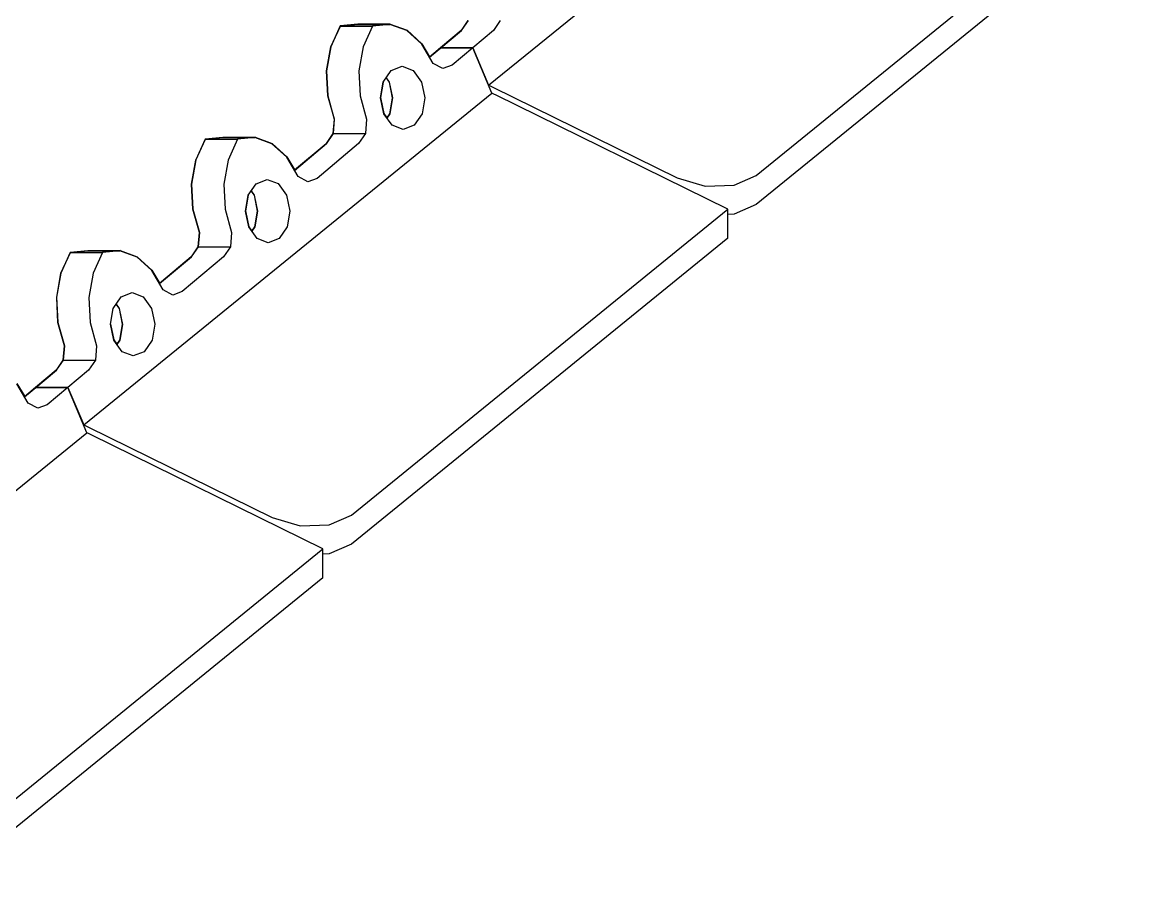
# Model space of a CAD drawing. Header units: millimetres. Extents: x -11840 to 12480, y -4119 to 5972.
# Drawn here: x -3142 to -2410, y 4532 to 5100 of the extents above; entities that cross this region are included whole.
import ezdxf

# ---------------------------------------------------------------- set-up
doc = ezdxf.new("R2010")
doc.units = ezdxf.units.MM

msp = doc.modelspace()

# ---------------------------------------------------------------- linework, layer by layer
at = {"color": 253, "true_color": 0x999999}
for p, q in [((-2834.46, 5058.45), (-2565.46, 5277.19)), ((-2834.46, 5058.45), (-2565.46, 5277.19)), ((-2658.08, 4999.04), (-2410, 5200.77)), ((-2658.08, 4999.04), (-2410, 5200.77)), ((-2410, 5181.62), (-2658.07, 4979.89)), ((-2410, 5181.62), (-2658.07, 4979.89)), ((-2848.05, 5101.24), (-2852.49, 5094.61)), ((-2848.05, 5101.24), (-2852.49, 5094.61)), ((-2852.41, 5094.63), (-2847.98, 5101.26)), ((-2852.41, 5094.63), (-2847.98, 5101.26)), ((-2826.77, 5101.26), (-2831.2, 5094.63)), ((-2826.77, 5101.26), (-2831.2, 5094.63)), ((-2932.22, 5097.56), (-2938.42, 5083.86)), ((-2932.22, 5097.56), (-2938.42, 5083.86)), ((-2938.37, 5083.78), (-2932.17, 5097.47)), ((-2938.37, 5083.78), (-2932.17, 5097.47)), ((-2920.76, 5098.68), (-2932.22, 5097.56)), ((-2920.76, 5098.68), (-2932.22, 5097.56)), ((-2932.17, 5097.47), (-2920.71, 5098.6)), ((-2932.17, 5097.47), (-2920.71, 5098.6)), ((-2932.17, 5097.47), (-2910.96, 5097.47)), ((-2932.17, 5097.47), (-2910.96, 5097.47)), ((-2899.44, 5098.86), (-2920.76, 5098.68)), ((-2899.44, 5098.86), (-2920.76, 5098.68)), ((-2920.55, 5098.6), (-2920.76, 5098.68)), ((-2920.55, 5098.6), (-2920.76, 5098.68)), ((-2920.71, 5098.6), (-2899.5, 5098.6)), ((-2920.71, 5098.6), (-2899.5, 5098.6)), ((-2910.96, 5097.47), (-2917.15, 5083.78)), ((-2910.96, 5097.47), (-2917.15, 5083.78)), ((-2899.5, 5098.6), (-2910.96, 5097.47)), ((-2899.5, 5098.6), (-2910.96, 5097.47)), ((-2888.28, 5094.52), (-2899.5, 5098.6)), ((-2888.28, 5094.52), (-2899.5, 5098.6)), ((-2899.44, 5098.86), (-2888.23, 5094.76)), ((-2899.44, 5098.86), (-2888.23, 5094.76)), ((-2878.45, 5085.65), (-2888.28, 5094.52)), ((-2878.45, 5085.65), (-2888.28, 5094.52)), ((-2888.23, 5094.76), (-2878.4, 5085.86)), ((-2888.23, 5094.76), (-2878.4, 5085.86)), ((-2852.49, 5094.61), (-2866.13, 5083.16)), ((-2852.49, 5094.61), (-2866.13, 5083.16)), ((-2866.05, 5083.19), (-2852.41, 5094.63)), ((-2866.05, 5083.19), (-2852.41, 5094.63)), ((-2831.2, 5094.63), (-2844.84, 5083.19)), ((-2831.2, 5094.63), (-2844.84, 5083.19)), ((-2938.42, 5083.86), (-2941.27, 5067.96)), ((-2938.42, 5083.86), (-2941.27, 5067.96)), ((-2941.21, 5067.91), (-2938.37, 5083.78)), ((-2941.21, 5067.91), (-2938.37, 5083.78)), ((-2917.15, 5083.78), (-2920, 5067.91)), ((-2917.15, 5083.78), (-2920, 5067.91)), ((-2870.98, 5072.88), (-2878.45, 5085.65)), ((-2870.98, 5072.88), (-2878.45, 5085.65)), ((-2878.4, 5085.86), (-2873.32, 5077.13)), ((-2878.4, 5085.86), (-2873.32, 5077.13)), ((-2866.13, 5083.16), (-2873.42, 5077.05)), ((-2866.13, 5083.16), (-2873.42, 5077.05)), ((-2873.4, 5077.02), (-2866.05, 5083.19)), ((-2873.4, 5077.02), (-2866.05, 5083.19)), ((-2866.13, 5083.16), (-2866.11, 5083.13)), ((-2866.13, 5083.16), (-2866.11, 5083.13)), ((-2866.11, 5083.13), (-2866.13, 5083.16)), ((-2866.11, 5083.13), (-2866.13, 5083.16)), ((-2844.84, 5083.19), (-2866.05, 5083.19)), ((-2844.84, 5083.19), (-2866.05, 5083.19)), ((-2866.05, 5083.19), (-2844.84, 5083.19)), ((-2866.05, 5083.19), (-2844.84, 5083.19)), ((-2844.84, 5083.19), (-2858.48, 5071.74)), ((-2844.84, 5083.19), (-2858.48, 5071.74)), ((-2844.84, 5083.19), (-2834.46, 5058.45)), ((-2844.84, 5083.19), (-2834.46, 5058.45)), ((-2832.3, 5053.29), (-2844.84, 5083.19)), ((-2832.3, 5053.29), (-2844.84, 5083.19)), ((-2864.72, 5069.42), (-2870.98, 5072.88)), ((-2864.72, 5069.42), (-2870.98, 5072.88)), ((-2858.48, 5071.74), (-2864.72, 5069.42)), ((-2858.48, 5071.74), (-2864.72, 5069.42)), ((-2941.27, 5067.96), (-2940.49, 5051.48)), ((-2941.27, 5067.96), (-2940.49, 5051.48)), ((-2940.42, 5051.45), (-2941.21, 5067.91)), ((-2940.42, 5051.45), (-2941.21, 5067.91)), ((-2920, 5067.91), (-2919.21, 5051.45)), ((-2920, 5067.91), (-2919.21, 5051.45)), ((-2903.9, 5060.59), (-2898.69, 5068.23)), ((-2903.9, 5060.59), (-2898.69, 5068.23)), ((-2898.69, 5068.23), (-2891.45, 5071.04)), ((-2898.69, 5068.23), (-2891.45, 5071.04)), ((-2891.45, 5071.04), (-2884.12, 5068.25)), ((-2891.45, 5071.04), (-2884.12, 5068.25)), ((-2884.12, 5068.25), (-2878.66, 5060.62)), ((-2884.12, 5068.25), (-2878.66, 5060.62)), ((-2905.69, 5050.15), (-2903.9, 5060.59)), ((-2905.69, 5050.15), (-2903.9, 5060.59)), ((-2903.89, 5060.6), (-2905.65, 5050.34)), ((-2903.89, 5060.6), (-2905.65, 5050.34)), ((-2901.96, 5063.43), (-2899.95, 5060.6)), ((-2901.96, 5063.43), (-2899.95, 5060.6)), ((-2899.88, 5060.62), (-2901.93, 5063.49)), ((-2899.88, 5060.62), (-2901.93, 5063.49)), ((-2899.95, 5060.6), (-2897.83, 5050.15)), ((-2899.95, 5060.6), (-2897.83, 5050.15)), ((-2897.76, 5050.19), (-2899.88, 5060.62)), ((-2897.76, 5050.19), (-2899.88, 5060.62)), ((-2878.66, 5060.62), (-2876.54, 5050.19)), ((-2878.66, 5060.62), (-2876.54, 5050.19)), ((-2834.46, 5058.45), (-2833.09, 5057.87)), ((-2834.46, 5058.45), (-2833.09, 5057.87)), ((-2833.09, 5057.87), (-2831.69, 5057.21)), ((-2833.09, 5057.87), (-2831.69, 5057.21)), ((-2831.69, 5057.21), (-2710.19, 4997.39)), ((-2831.69, 5057.21), (-2710.19, 4997.39)), ((-3101.29, 4834.56), (-2832.3, 5053.29)), ((-3101.29, 4834.56), (-2832.3, 5053.29)), ((-2940.49, 5051.48), (-2936.14, 5036.05)), ((-2940.49, 5051.48), (-2936.14, 5036.05)), ((-2936.07, 5036.06), (-2940.42, 5051.45)), ((-2936.07, 5036.06), (-2940.42, 5051.45)), ((-2919.21, 5051.45), (-2914.86, 5036.06)), ((-2919.21, 5051.45), (-2914.86, 5036.06)), ((-2903.57, 5039.72), (-2905.69, 5050.15)), ((-2903.57, 5039.72), (-2905.69, 5050.15)), ((-2905.65, 5050.34), (-2903.53, 5039.89)), ((-2905.65, 5050.34), (-2903.53, 5039.89)), ((-2897.83, 5050.15), (-2899.62, 5039.7)), ((-2897.83, 5050.15), (-2899.62, 5039.7)), ((-2899.54, 5039.75), (-2897.76, 5050.19)), ((-2899.54, 5039.75), (-2897.76, 5050.19)), ((-2876.54, 5050.19), (-2878.33, 5039.75)), ((-2876.54, 5050.19), (-2878.33, 5039.75)), ((-2830.93, 5052.71), (-2832.3, 5053.29)), ((-2830.93, 5052.71), (-2832.3, 5053.29)), ((-2829.53, 5052.05), (-2830.93, 5052.71)), ((-2829.53, 5052.05), (-2830.93, 5052.71)), ((-2676.83, 4976.87), (-2829.53, 5052.05)), ((-2676.83, 4976.87), (-2829.53, 5052.05)), ((-2936.14, 5036.05), (-2937, 5026.6)), ((-2936.14, 5036.05), (-2937, 5026.6)), ((-2936.92, 5026.63), (-2936.07, 5036.06)), ((-2936.92, 5026.63), (-2936.07, 5036.06)), ((-2914.86, 5036.06), (-2915.71, 5026.63)), ((-2914.86, 5036.06), (-2915.71, 5026.63)), ((-2898.11, 5032.09), (-2903.57, 5039.72)), ((-2898.11, 5032.09), (-2903.57, 5039.72)), ((-2903.53, 5039.89), (-2901.47, 5036.99)), ((-2903.53, 5039.89), (-2901.47, 5036.99)), ((-2899.62, 5039.7), (-2901.54, 5036.89)), ((-2899.62, 5039.7), (-2901.54, 5036.89)), ((-2901.52, 5036.85), (-2899.54, 5039.75)), ((-2901.52, 5036.85), (-2899.54, 5039.75)), ((-2878.33, 5039.75), (-2883.54, 5032.11)), ((-2878.33, 5039.75), (-2883.54, 5032.11)), ((-2890.78, 5029.31), (-2898.11, 5032.09)), ((-2890.78, 5029.31), (-2898.11, 5032.09)), ((-2883.54, 5032.11), (-2890.78, 5029.31)), ((-2883.54, 5032.11), (-2890.78, 5029.31)), ((-3021.17, 5022.92), (-3027.37, 5009.22)), ((-3021.17, 5022.92), (-3027.37, 5009.22)), ((-3027.31, 5009.15), (-3021.12, 5022.84)), ((-3027.31, 5009.15), (-3021.12, 5022.84)), ((-3009.71, 5024.04), (-3021.17, 5022.92)), ((-3009.71, 5024.04), (-3021.17, 5022.92)), ((-3021.12, 5022.84), (-3009.65, 5023.97)), ((-3021.12, 5022.84), (-3009.65, 5023.97)), ((-3021.12, 5022.84), (-2999.9, 5022.84)), ((-3021.12, 5022.84), (-2999.9, 5022.84)), ((-2988.39, 5024.22), (-3009.71, 5024.04)), ((-2988.39, 5024.22), (-3009.71, 5024.04)), ((-3009.51, 5023.97), (-3009.71, 5024.04)), ((-3009.51, 5023.97), (-3009.71, 5024.04)), ((-3009.65, 5023.97), (-2988.44, 5023.97)), ((-3009.65, 5023.97), (-2988.44, 5023.97)), ((-2999.9, 5022.84), (-3006.1, 5009.15)), ((-2999.9, 5022.84), (-3006.1, 5009.15)), ((-2988.44, 5023.97), (-2999.9, 5022.84)), ((-2988.44, 5023.97), (-2999.9, 5022.84)), ((-2977.23, 5019.89), (-2988.44, 5023.97)), ((-2977.23, 5019.89), (-2988.44, 5023.97)), ((-2988.39, 5024.22), (-2977.18, 5020.12)), ((-2988.39, 5024.22), (-2977.18, 5020.12)), ((-2937, 5026.6), (-2941.44, 5019.97)), ((-2937, 5026.6), (-2941.44, 5019.97)), ((-2941.36, 5020), (-2936.92, 5026.63)), ((-2941.36, 5020), (-2936.92, 5026.63)), ((-2936.92, 5026.63), (-2915.71, 5026.63)), ((-2936.92, 5026.63), (-2915.71, 5026.63)), ((-2915.71, 5026.63), (-2920.14, 5020)), ((-2915.71, 5026.63), (-2920.14, 5020)), ((-2967.39, 5011.02), (-2977.23, 5019.89)), ((-2967.39, 5011.02), (-2977.23, 5019.89)), ((-2977.18, 5020.12), (-2967.35, 5011.22)), ((-2977.18, 5020.12), (-2967.35, 5011.22)), ((-2941.44, 5019.97), (-2962.36, 5002.41)), ((-2941.44, 5019.97), (-2962.36, 5002.41)), ((-2962.34, 5002.39), (-2941.36, 5020)), ((-2962.34, 5002.39), (-2941.36, 5020)), ((-2920.14, 5020), (-2947.42, 4997.11)), ((-2920.14, 5020), (-2947.42, 4997.11)), ((-3027.37, 5009.22), (-3030.22, 4993.33)), ((-3027.37, 5009.22), (-3030.22, 4993.33)), ((-3030.16, 4993.28), (-3027.31, 5009.15)), ((-3030.16, 4993.28), (-3027.31, 5009.15)), ((-3006.1, 5009.15), (-3008.94, 4993.28)), ((-3006.1, 5009.15), (-3008.94, 4993.28)), ((-2959.92, 4998.25), (-2967.39, 5011.02)), ((-2959.92, 4998.25), (-2967.39, 5011.02)), ((-2967.35, 5011.22), (-2962.27, 5002.49)), ((-2967.35, 5011.22), (-2962.27, 5002.49)), ((-2672.72, 4992.59), (-2658.08, 4999.04)), ((-2672.72, 4992.59), (-2658.08, 4999.04)), ((-3030.22, 4993.33), (-3029.43, 4976.84)), ((-3030.22, 4993.33), (-3029.43, 4976.84)), ((-3029.36, 4976.82), (-3030.16, 4993.28)), ((-3029.36, 4976.82), (-3030.16, 4993.28)), ((-3008.94, 4993.28), (-3008.15, 4976.82)), ((-3008.94, 4993.28), (-3008.15, 4976.82)), ((-2992.85, 4985.95), (-2987.64, 4993.6)), ((-2992.85, 4985.95), (-2987.64, 4993.6)), ((-2987.64, 4993.6), (-2980.39, 4996.4)), ((-2987.64, 4993.6), (-2980.39, 4996.4)), ((-2980.39, 4996.4), (-2973.06, 4993.62)), ((-2980.39, 4996.4), (-2973.06, 4993.62)), ((-2973.06, 4993.62), (-2967.61, 4985.99)), ((-2973.06, 4993.62), (-2967.61, 4985.99)), ((-2953.66, 4994.78), (-2959.92, 4998.25)), ((-2953.66, 4994.78), (-2959.92, 4998.25)), ((-2947.42, 4997.11), (-2953.66, 4994.78)), ((-2947.42, 4997.11), (-2953.66, 4994.78)), ((-2710.19, 4997.39), (-2691.79, 4991.99)), ((-2710.19, 4997.39), (-2691.79, 4991.99)), ((-2691.79, 4991.99), (-2672.72, 4992.59)), ((-2691.79, 4991.99), (-2672.72, 4992.59)), ((-2994.63, 4975.52), (-2992.85, 4985.95)), ((-2994.63, 4975.52), (-2992.85, 4985.95)), ((-2992.84, 4985.96), (-2994.6, 4975.7)), ((-2992.84, 4985.96), (-2994.6, 4975.7)), ((-2990.91, 4988.79), (-2988.9, 4985.97)), ((-2990.91, 4988.79), (-2988.9, 4985.97)), ((-2988.82, 4985.99), (-2990.87, 4988.85)), ((-2988.82, 4985.99), (-2990.87, 4988.85)), ((-2988.9, 4985.97), (-2986.78, 4975.52)), ((-2988.9, 4985.97), (-2986.78, 4975.52)), ((-2986.7, 4975.56), (-2988.82, 4985.99)), ((-2986.7, 4975.56), (-2988.82, 4985.99)), ((-2967.61, 4985.99), (-2965.49, 4975.56)), ((-2967.61, 4985.99), (-2965.49, 4975.56)), ((-3029.43, 4976.84), (-3025.09, 4961.42)), ((-3029.43, 4976.84), (-3025.09, 4961.42)), ((-3025.02, 4961.43), (-3029.36, 4976.82)), ((-3025.02, 4961.43), (-3029.36, 4976.82)), ((-3008.15, 4976.82), (-3003.8, 4961.43)), ((-3008.15, 4976.82), (-3003.8, 4961.43)), ((-2924.91, 4775.14), (-2676.83, 4976.87)), ((-2924.91, 4775.14), (-2676.83, 4976.87)), ((-2676.83, 4957.72), (-2676.83, 4976.87)), ((-2676.83, 4957.72), (-2676.83, 4976.87)), ((-2658.07, 4979.89), (-2672.71, 4973.44)), ((-2658.07, 4979.89), (-2672.71, 4973.44)), ((-2992.51, 4965.09), (-2994.63, 4975.52)), ((-2992.51, 4965.09), (-2994.63, 4975.52)), ((-2994.6, 4975.7), (-2992.48, 4965.25)), ((-2994.6, 4975.7), (-2992.48, 4965.25)), ((-2986.78, 4975.52), (-2988.57, 4965.07)), ((-2986.78, 4975.52), (-2988.57, 4965.07)), ((-2988.48, 4965.12), (-2986.7, 4975.56)), ((-2988.48, 4965.12), (-2986.7, 4975.56)), ((-2965.49, 4975.56), (-2967.27, 4965.12)), ((-2965.49, 4975.56), (-2967.27, 4965.12)), ((-2672.71, 4973.44), (-2676.83, 4973.31)), ((-2672.71, 4973.44), (-2676.83, 4973.31)), ((-2987.05, 4957.46), (-2992.51, 4965.09)), ((-2987.05, 4957.46), (-2992.51, 4965.09)), ((-2992.48, 4965.25), (-2990.42, 4962.35)), ((-2992.48, 4965.25), (-2990.42, 4962.35)), ((-2988.57, 4965.07), (-2990.49, 4962.26)), ((-2988.57, 4965.07), (-2990.49, 4962.26)), ((-2990.46, 4962.22), (-2988.48, 4965.12)), ((-2990.46, 4962.22), (-2988.48, 4965.12)), ((-2967.27, 4965.12), (-2972.48, 4957.48)), ((-2967.27, 4965.12), (-2972.48, 4957.48)), ((-3025.09, 4961.42), (-3025.95, 4951.97)), ((-3025.09, 4961.42), (-3025.95, 4951.97)), ((-3025.87, 4951.99), (-3025.02, 4961.43)), ((-3025.87, 4951.99), (-3025.02, 4961.43)), ((-3003.8, 4961.43), (-3004.65, 4951.99)), ((-3003.8, 4961.43), (-3004.65, 4951.99)), ((-2979.72, 4954.67), (-2987.05, 4957.46)), ((-2979.72, 4954.67), (-2987.05, 4957.46)), ((-2972.48, 4957.48), (-2979.72, 4954.67)), ((-2972.48, 4957.48), (-2979.72, 4954.67)), ((-2676.83, 4957.72), (-2924.91, 4755.99)), ((-2676.83, 4957.72), (-2924.91, 4755.99)), ((-3110.12, 4948.29), (-3116.32, 4934.58)), ((-3110.12, 4948.29), (-3116.32, 4934.58)), ((-3116.26, 4934.52), (-3110.06, 4948.21)), ((-3116.26, 4934.52), (-3110.06, 4948.21)), ((-3098.66, 4949.4), (-3110.12, 4948.29)), ((-3098.66, 4949.4), (-3110.12, 4948.29)), ((-3110.06, 4948.21), (-3098.6, 4949.33)), ((-3110.06, 4948.21), (-3098.6, 4949.33)), ((-3110.06, 4948.21), (-3088.85, 4948.21)), ((-3110.06, 4948.21), (-3088.85, 4948.21)), ((-3077.34, 4949.58), (-3098.66, 4949.4)), ((-3077.34, 4949.58), (-3098.66, 4949.4)), ((-3098.47, 4949.33), (-3098.66, 4949.4)), ((-3098.47, 4949.33), (-3098.66, 4949.4)), ((-3098.6, 4949.33), (-3077.38, 4949.33)), ((-3098.6, 4949.33), (-3077.38, 4949.33)), ((-3088.85, 4948.21), (-3095.04, 4934.52)), ((-3088.85, 4948.21), (-3095.04, 4934.52)), ((-3077.38, 4949.33), (-3088.85, 4948.21)), ((-3077.38, 4949.33), (-3088.85, 4948.21)), ((-3066.17, 4945.26), (-3077.38, 4949.33)), ((-3066.17, 4945.26), (-3077.38, 4949.33)), ((-3077.34, 4949.58), (-3066.13, 4945.49)), ((-3077.34, 4949.58), (-3066.13, 4945.49)), ((-3025.95, 4951.97), (-3030.38, 4945.33)), ((-3025.95, 4951.97), (-3030.38, 4945.33)), ((-3030.3, 4945.36), (-3025.87, 4951.99)), ((-3030.3, 4945.36), (-3025.87, 4951.99)), ((-3025.87, 4951.99), (-3004.65, 4951.99)), ((-3025.87, 4951.99), (-3004.65, 4951.99)), ((-3004.65, 4951.99), (-3009.09, 4945.36)), ((-3004.65, 4951.99), (-3009.09, 4945.36)), ((-3056.34, 4936.39), (-3066.17, 4945.26)), ((-3056.34, 4936.39), (-3066.17, 4945.26)), ((-3066.13, 4945.49), (-3056.3, 4936.59)), ((-3066.13, 4945.49), (-3056.3, 4936.59)), ((-3030.38, 4945.33), (-3051.3, 4927.78)), ((-3030.38, 4945.33), (-3051.3, 4927.78)), ((-3051.29, 4927.75), (-3030.3, 4945.36)), ((-3051.29, 4927.75), (-3030.3, 4945.36)), ((-3009.09, 4945.36), (-3036.37, 4922.48)), ((-3009.09, 4945.36), (-3036.37, 4922.48)), ((-3116.32, 4934.58), (-3119.17, 4918.69)), ((-3116.32, 4934.58), (-3119.17, 4918.69)), ((-3119.1, 4918.65), (-3116.26, 4934.52)), ((-3119.1, 4918.65), (-3116.26, 4934.52)), ((-3095.04, 4934.52), (-3097.89, 4918.65)), ((-3095.04, 4934.52), (-3097.89, 4918.65)), ((-3048.87, 4923.61), (-3056.34, 4936.39)), ((-3048.87, 4923.61), (-3056.34, 4936.39)), ((-3056.3, 4936.59), (-3051.21, 4927.86)), ((-3056.3, 4936.59), (-3051.21, 4927.86)), ((-3119.17, 4918.69), (-3118.38, 4902.2)), ((-3119.17, 4918.69), (-3118.38, 4902.2)), ((-3118.31, 4902.19), (-3119.1, 4918.65)), ((-3118.31, 4902.19), (-3119.1, 4918.65)), ((-3097.89, 4918.65), (-3097.1, 4902.19)), ((-3097.89, 4918.65), (-3097.1, 4902.19)), ((-3081.79, 4911.32), (-3076.58, 4918.96)), ((-3081.79, 4911.32), (-3076.58, 4918.96)), ((-3076.58, 4918.96), (-3069.34, 4921.77)), ((-3076.58, 4918.96), (-3069.34, 4921.77)), ((-3069.34, 4921.77), (-3062.01, 4918.98)), ((-3069.34, 4921.77), (-3062.01, 4918.98)), ((-3062.01, 4918.98), (-3056.55, 4911.35)), ((-3062.01, 4918.98), (-3056.55, 4911.35)), ((-3042.6, 4920.15), (-3048.87, 4923.61)), ((-3042.6, 4920.15), (-3048.87, 4923.61)), ((-3036.37, 4922.48), (-3042.6, 4920.15)), ((-3036.37, 4922.48), (-3042.6, 4920.15)), ((-3083.58, 4900.89), (-3081.79, 4911.32)), ((-3083.58, 4900.89), (-3081.79, 4911.32)), ((-3079.86, 4914.15), (-3077.85, 4911.33)), ((-3079.86, 4914.15), (-3077.85, 4911.33)), ((-3077.76, 4911.35), (-3079.81, 4914.22)), ((-3077.76, 4911.35), (-3079.81, 4914.22)), ((-3077.85, 4911.33), (-3075.73, 4900.88)), ((-3077.85, 4911.33), (-3075.73, 4900.88)), ((-3075.64, 4900.92), (-3077.76, 4911.35)), ((-3075.64, 4900.92), (-3077.76, 4911.35)), ((-3056.55, 4911.35), (-3054.43, 4900.92)), ((-3056.55, 4911.35), (-3054.43, 4900.92)), ((-3118.38, 4902.2), (-3114.04, 4886.78)), ((-3118.38, 4902.2), (-3114.04, 4886.78)), ((-3113.96, 4886.79), (-3118.31, 4902.19)), ((-3113.96, 4886.79), (-3118.31, 4902.19)), ((-3097.1, 4902.19), (-3092.75, 4886.79)), ((-3097.1, 4902.19), (-3092.75, 4886.79)), ((-3081.46, 4890.46), (-3083.58, 4900.89)), ((-3081.46, 4890.46), (-3083.58, 4900.89)), ((-3083.55, 4901.06), (-3081.43, 4890.61)), ((-3083.55, 4901.06), (-3081.43, 4890.61)), ((-3075.73, 4900.88), (-3077.52, 4890.43)), ((-3075.73, 4900.88), (-3077.52, 4890.43)), ((-3077.43, 4890.49), (-3075.64, 4900.92)), ((-3077.43, 4890.49), (-3075.64, 4900.92)), ((-3054.43, 4900.92), (-3056.21, 4890.49)), ((-3054.43, 4900.92), (-3056.21, 4890.49)), ((-3076, 4882.83), (-3081.46, 4890.46)), ((-3076, 4882.83), (-3081.46, 4890.46)), ((-3081.43, 4890.61), (-3079.37, 4887.72)), ((-3081.43, 4890.61), (-3079.37, 4887.72)), ((-3077.52, 4890.43), (-3079.43, 4887.62)), ((-3077.52, 4890.43), (-3079.43, 4887.62)), ((-3079.4, 4887.59), (-3077.43, 4890.49)), ((-3079.4, 4887.59), (-3077.43, 4890.49)), ((-3056.21, 4890.49), (-3061.43, 4882.84)), ((-3056.21, 4890.49), (-3061.43, 4882.84)), ((-3114.04, 4886.78), (-3114.9, 4877.33)), ((-3114.04, 4886.78), (-3114.9, 4877.33)), ((-3114.81, 4877.36), (-3113.96, 4886.79)), ((-3114.81, 4877.36), (-3113.96, 4886.79)), ((-3092.75, 4886.79), (-3093.6, 4877.36)), ((-3092.75, 4886.79), (-3093.6, 4877.36)), ((-3068.67, 4880.04), (-3076, 4882.83)), ((-3068.67, 4880.04), (-3076, 4882.83)), ((-3061.43, 4882.84), (-3068.67, 4880.04)), ((-3061.43, 4882.84), (-3068.67, 4880.04)), ((-3114.9, 4877.33), (-3119.33, 4870.7)), ((-3114.9, 4877.33), (-3119.33, 4870.7)), ((-3119.25, 4870.73), (-3114.81, 4877.36)), ((-3119.25, 4870.73), (-3114.81, 4877.36)), ((-3114.81, 4877.36), (-3093.6, 4877.36)), ((-3114.81, 4877.36), (-3093.6, 4877.36)), ((-3093.6, 4877.36), (-3098.03, 4870.73)), ((-3093.6, 4877.36), (-3098.03, 4870.73)), ((-3119.33, 4870.7), (-3132.97, 4859.25)), ((-3119.33, 4870.7), (-3132.97, 4859.25)), ((-3132.88, 4859.29), (-3119.25, 4870.73)), ((-3132.88, 4859.29), (-3119.25, 4870.73)), ((-3098.03, 4870.73), (-3111.67, 4859.29)), ((-3098.03, 4870.73), (-3111.67, 4859.29)), ((-3137.81, 4848.98), (-3145.28, 4861.75)), ((-3137.81, 4848.98), (-3145.28, 4861.75)), ((-3145.25, 4861.95), (-3140.16, 4853.22)), ((-3145.25, 4861.95), (-3140.16, 4853.22)), ((-3132.97, 4859.25), (-3140.25, 4853.15)), ((-3132.97, 4859.25), (-3140.25, 4853.15)), ((-3140.23, 4853.12), (-3132.88, 4859.29)), ((-3140.23, 4853.12), (-3132.88, 4859.29)), ((-3132.97, 4859.25), (-3132.96, 4859.22)), ((-3132.97, 4859.25), (-3132.96, 4859.22)), ((-3132.96, 4859.22), (-3132.97, 4859.25)), ((-3132.96, 4859.22), (-3132.97, 4859.25)), ((-3111.67, 4859.29), (-3132.88, 4859.29)), ((-3111.67, 4859.29), (-3132.88, 4859.29)), ((-3132.88, 4859.29), (-3111.67, 4859.29)), ((-3132.88, 4859.29), (-3111.67, 4859.29)), ((-3111.67, 4859.29), (-3125.31, 4847.84)), ((-3111.67, 4859.29), (-3125.31, 4847.84)), ((-3111.67, 4859.29), (-3101.29, 4834.56)), ((-3111.67, 4859.29), (-3101.29, 4834.56)), ((-3099.13, 4829.4), (-3111.67, 4859.29)), ((-3099.13, 4829.4), (-3111.67, 4859.29)), ((-3131.55, 4845.52), (-3137.81, 4848.98)), ((-3131.55, 4845.52), (-3137.81, 4848.98)), ((-3125.31, 4847.84), (-3131.55, 4845.52)), ((-3125.31, 4847.84), (-3131.55, 4845.52)), ((-3101.29, 4834.56), (-3099.92, 4833.97)), ((-3101.29, 4834.56), (-3099.92, 4833.97)), ((-3099.92, 4833.97), (-3098.52, 4833.31)), ((-3099.92, 4833.97), (-3098.52, 4833.31)), ((-3098.52, 4833.31), (-2977.02, 4773.49)), ((-3098.52, 4833.31), (-2977.02, 4773.49)), ((-3368.13, 4610.66), (-3099.13, 4829.4)), ((-3368.13, 4610.66), (-3099.13, 4829.4)), ((-3097.76, 4828.81), (-3099.13, 4829.4)), ((-3097.76, 4828.81), (-3099.13, 4829.4)), ((-3096.36, 4828.15), (-3097.76, 4828.81)), ((-3096.36, 4828.15), (-3097.76, 4828.81)), ((-2943.67, 4752.97), (-3096.36, 4828.15)), ((-2943.67, 4752.97), (-3096.36, 4828.15)), ((-2977.02, 4773.49), (-2958.62, 4768.09)), ((-2977.02, 4773.49), (-2958.62, 4768.09)), ((-2939.55, 4768.7), (-2924.91, 4775.14)), ((-2939.55, 4768.7), (-2924.91, 4775.14)), ((-2958.62, 4768.09), (-2939.55, 4768.7)), ((-2958.62, 4768.09), (-2939.55, 4768.7)), ((-3191.74, 4551.25), (-2943.67, 4752.97)), ((-3191.74, 4551.25), (-2943.67, 4752.97)), ((-2943.66, 4733.82), (-2943.67, 4752.97)), ((-2943.66, 4733.82), (-2943.67, 4752.97)), ((-2939.55, 4749.54), (-2943.67, 4749.41)), ((-2939.55, 4749.54), (-2943.67, 4749.41)), ((-2924.91, 4755.99), (-2939.55, 4749.54)), ((-2924.91, 4755.99), (-2939.55, 4749.54)), ((-2943.66, 4733.82), (-3191.74, 4532.09)), ((-2943.66, 4733.82), (-3191.74, 4532.09))]:
    msp.add_line(p, q, dxfattribs=at)

doc.saveas('drawing.dxf')
